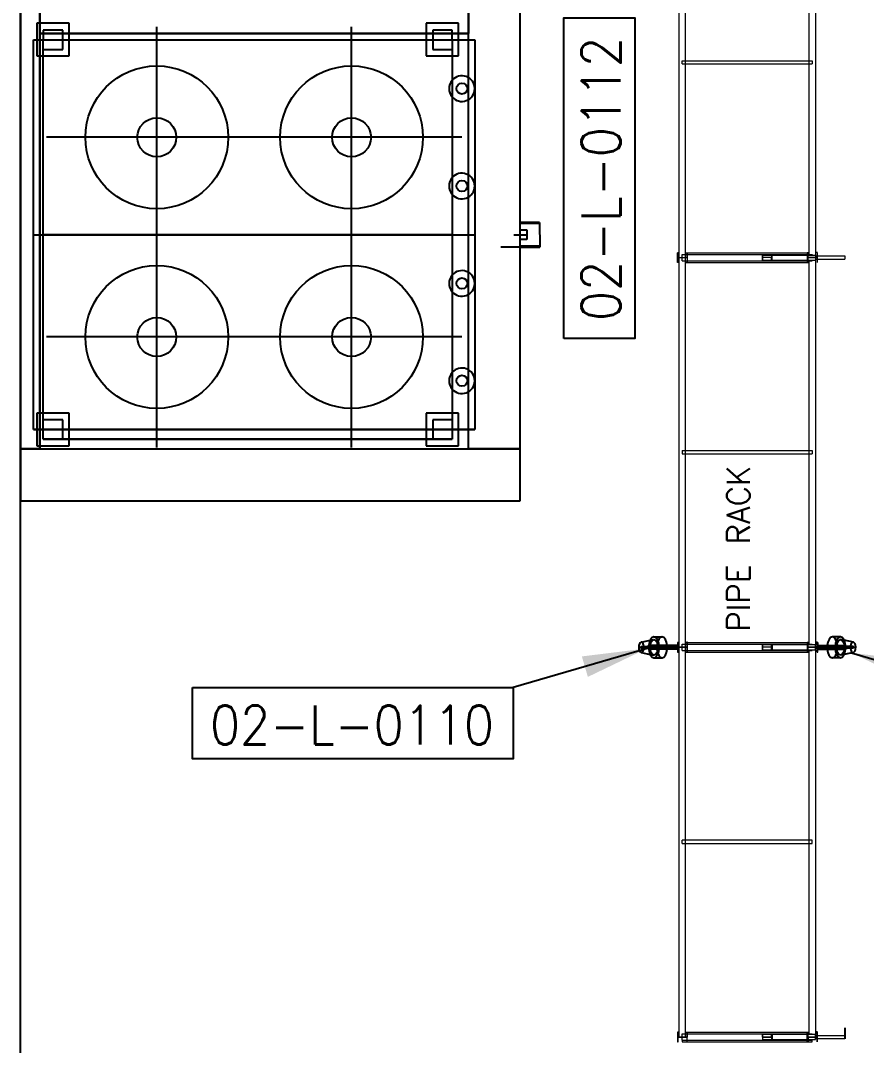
# Model space of a CAD drawing. Header units: inches. Extents: x 295136 to 296247, y 2627183 to 2627409.
# Drawn here: x 295225.9 to 295238.94, y 2627231.44 to 2627247.23 of the extents above; entities that cross this region are included whole.
import ezdxf
from ezdxf.enums import TextEntityAlignment as Align

# ---------------------------------------------------------------- set-up
doc = ezdxf.new("R2010")
doc.units = ezdxf.units.IN
doc.header["$MEASUREMENT"] = 0
for name, color, linetype in [('_Auto', 7, 'Continuous'), ('Default', 7, 'Continuous'), ('EQUIPMENT LAYOUT-EMBED 1_DWG$0$Default', 7, 'Continuous'), ('EQUIPMENT LAYOUT-EMBED 1_DWG$0$DwgTemplate', 7, 'Continuous'), ('Layer 1', 7, 'Continuous'), ('Layout', 6, 'Continuous'), ('REV.D CLOUD', 2, 'Continuous'), ('硅胶总平面底图 工艺装置区', 253, 'Continuous')]:
    doc.layers.add(name, color=color, linetype=linetype)
doc.styles.add('HZTXT', font='txt_qlt.shx', dxfattribs={"width": 0.7, "bigfont": 'hztxt.shx'})
doc.styles.add('txt.shx', font='')
doc.styles.get('txt.shx').set_extended_font_data('txt.shx')
doc.dimstyles.new('ISO-25', dxfattribs={"dimtxt": 2.5, "dimasz": 2.5, "dimexe": 1.25, "dimexo": 0.625, "dimtad": 1, "dimtxsty": 'HZTXT', "dimcen": 2.5, "dimclrd": 256, "dimclre": 256, "dimclrt": 256, "dimadec": 4, "dimazin": 0, "dimtfac": 1, "dimtmove": 0, "dimatfit": 3, "dimfxl": 1, "dimlwd": -1, "dimlwe": -1, "dimarcsym": 0})

# ---------------------------------------------------------------- blocks, each defined once
blk = doc.blocks.new('A$C55974CAD')
at = {"layer": 'EQUIPMENT LAYOUT-EMBED 1_DWG$0$Default', "color": 7, "lineweight": 25}
for centre, start, end in [((10.95, 15.6), 49.641, 130.359), ((12.45, 15.6), 49.641, 130.359), ((13.95, 15.6), 49.641, 130.359), ((15.45, 15.6), 49.641, 130.359), ((10.95, 15.6), 130.359, 270), ((10.95, 15.6), 270, 49.641), ((12.45, 15.6), 130.359, 270), ((12.45, 15.6), 270, 49.641), ((13.95, 15.6), 130.359, 270), ((13.95, 15.6), 270, 49.641), ((15.45, 15.6), 130.359, 270), ((15.45, 15.6), 270, 49.641)]:
    blk.add_arc(centre, 0.197, start, end, dxfattribs=at)
at = {"layer": 'EQUIPMENT LAYOUT-EMBED 1_DWG$0$DwgTemplate', "color": 7, "lineweight": 25}
for p, q in [((0, 22.4), (61, 22.4)), ((9.95, 22.15), (9.95, 22.1)), ((9.95, 22.15), (9.95, 22.1)), ((10.45, 22.15), (9.95, 22.15)), ((10.45, 22.15), (9.95, 22.15)), ((10.45, 21.65), (10.45, 22.15)), ((10.45, 21.65), (10.45, 22.15)), ((15.956, 22.15), (15.956, 21.65)), ((15.956, 22.15), (15.956, 21.65)), ((16.456, 22.15), (15.956, 22.15)), ((16.456, 22.15), (15.956, 22.15)), ((16.456, 21.65), (16.456, 22.15)), ((16.456, 21.65), (16.456, 22.15)), ((16.2, 22.1), (10.2, 22.1)), ((10.2, 22.1), (16.2, 22.1)), ((10.2, 15.75), (10.2, 22.05)), ((10.2, 22.05), (10.2, 15.75)), ((10.35, 21.75), (10.35, 22.05)), ((10.35, 21.75), (10.35, 22.05)), ((16.05, 22.05), (16.05, 21.75)), ((16.05, 22.05), (16.05, 21.75)), ((16.3, 21.75), (16.3, 22.05)), ((16.3, 22.05), (16.3, 21.75)), ((10.05, 21.75), (10.35, 21.75)), ((10.05, 21.75), (10.35, 21.75)), ((10.05, 21.65), (10.45, 21.65)), ((10.05, 21.65), (10.45, 21.65)), ((15.956, 21.65), (16.2, 21.65)), ((15.956, 21.65), (16.2, 21.65)), ((16.05, 21.75), (16.2, 21.75)), ((16.05, 21.75), (16.2, 21.75)), ((16.3, 21.65), (16.456, 21.65)), ((16.3, 21.65), (16.456, 21.65)), ((10.45, 16.15), (10.05, 16.15)), ((10.45, 16.15), (10.05, 16.15)), ((10.45, 15.65), (10.45, 16.15)), ((10.45, 15.65), (10.45, 16.15)), ((15.956, 16.15), (15.956, 15.65)), ((15.956, 16.15), (15.956, 15.65)), ((16.2, 16.15), (15.956, 16.15)), ((16.2, 16.15), (15.956, 16.15)), ((16.456, 16.15), (16.3, 16.15)), ((16.456, 16.15), (16.3, 16.15)), ((16.456, 15.65), (16.456, 16.15)), ((16.456, 15.65), (16.456, 16.15)), ((10.35, 16.05), (10.05, 16.05)), ((10.35, 16.05), (10.05, 16.05)), ((10.35, 15.75), (10.35, 16.05)), ((10.35, 15.75), (10.35, 16.05)), ((16.2, 16.05), (16.05, 16.05)), ((16.2, 16.05), (16.05, 16.05)), ((16.05, 16.05), (16.05, 15.75)), ((16.05, 16.05), (16.05, 15.75)), ((16.3, 15.75), (16.3, 16.05)), ((16.3, 16.05), (16.3, 15.75)), ((10.2, 15.65), (10.45, 15.65)), ((10.2, 15.65), (10.45, 15.65)), ((15.956, 15.65), (16.2, 15.65)), ((15.956, 15.65), (16.2, 15.65)), ((16.3, 15.65), (16.456, 15.65)), ((16.3, 15.65), (16.456, 15.65)), ((10.2, 15.5), (16.2, 15.5)), ((10.2, 15.5), (16.2, 15.5))]:
    blk.add_line(p, q, dxfattribs=at)
at = {"layer": 'EQUIPMENT LAYOUT-EMBED 1_DWG$0$DwgTemplate', "color": 5, "lineweight": 25}
for p, q in [((9.9, 22.4), (9.1, 22.4)), ((30.4, 22.4), (9.9, 22.4)), ((9.9, 22.1), (9.9, 22.4)), ((9.9, 22.1), (9.9, 22.4)), ((9.9, 22.4), (9.9, 14.7)), ((9.9, 22.4), (9.9, 14.7)), ((10.2, 22.2), (13.2, 22.2)), ((10.2, 22.2), (13.2, 22.2)), ((10.2, 22.05), (10.2, 22.2)), ((10.2, 22.2), (10.2, 22.05)), ((13.2, 22.2), (16.2, 22.2)), ((13.2, 22.2), (16.2, 22.2)), ((13.2, 22.2), (13.2, 22.05)), ((13.2, 22.2), (13.2, 22.05)), ((16.2, 22.2), (16.2, 22.05)), ((16.2, 22.2), (16.2, 22.05)), ((10.2, 22.1), (9.9, 22.1)), ((9.9, 22.1), (10.2, 22.1)), ((9.95, 22.1), (9.95, 21.65)), ((9.95, 22.1), (9.95, 21.65)), ((10.05, 15.75), (10.05, 22.05)), ((10.05, 22.05), (10.05, 15.75)), ((10.05, 22.05), (13.2, 22.05)), ((10.05, 22.05), (13.2, 22.05)), ((13.2, 15.75), (13.2, 22.05)), ((13.2, 22.05), (13.2, 15.75)), ((13.2, 22.05), (16.2, 22.05)), ((13.2, 22.05), (16.2, 22.05)), ((17.2, 22.1), (16.2, 22.1)), ((16.2, 22.1), (17.2, 22.1)), ((16.35, 22.05), (16.2, 22.05)), ((16.35, 22.05), (16.2, 22.05)), ((16.2, 22.05), (16.2, 15.75)), ((16.2, 22.05), (16.2, 15.75)), ((16.3, 22.1), (17.1, 22.1)), ((16.3, 22.1), (17.1, 22.1)), ((16.3, 22.05), (16.3, 22.1)), ((16.3, 22.1), (16.3, 22.05)), ((16.35, 21.75), (16.35, 22.05)), ((16.35, 21.75), (16.35, 22.05)), ((9.95, 21.65), (10.05, 21.65)), ((9.95, 21.65), (10.05, 21.65)), ((16.2, 21.75), (16.35, 21.75)), ((16.2, 21.75), (16.35, 21.75)), ((16.2, 21.65), (16.3, 21.65)), ((16.2, 21.65), (16.3, 21.65)), ((16.3, 16.05), (16.3, 21.75)), ((16.3, 21.75), (16.3, 16.05)), ((10.05, 16.15), (9.95, 16.15)), ((10.05, 16.15), (9.95, 16.15)), ((9.95, 16.15), (9.95, 15.65)), ((9.95, 16.15), (9.95, 15.65)), ((16.3, 16.15), (16.2, 16.15)), ((16.3, 16.15), (16.2, 16.15)), ((16.35, 16.05), (16.2, 16.05)), ((16.35, 16.05), (16.2, 16.05)), ((16.35, 15.75), (16.35, 16.05)), ((16.35, 15.75), (16.35, 16.05)), ((9.95, 15.65), (10.2, 15.65)), ((9.95, 15.65), (10.2, 15.65)), ((13.2, 15.75), (10.05, 15.75)), ((13.2, 15.75), (10.05, 15.75)), ((10.2, 15.4), (10.2, 15.75)), ((10.2, 15.75), (10.2, 15.4)), ((13.2, 15.75), (13.2, 15.4)), ((13.2, 15.75), (13.2, 15.4)), ((16.2, 15.75), (13.2, 15.75)), ((16.2, 15.75), (13.2, 15.75)), ((16.2, 15.75), (16.35, 15.75)), ((16.2, 15.75), (16.35, 15.75)), ((16.2, 15.75), (16.2, 15.4)), ((16.2, 15.75), (16.2, 15.4)), ((16.2, 15.65), (16.3, 15.65)), ((16.2, 15.65), (16.3, 15.65)), ((16.3, 15.5), (16.3, 15.75)), ((16.3, 15.75), (16.3, 15.5)), ((9.9, 15.5), (10.2, 15.5)), ((9.9, 15.5), (10.2, 15.5)), ((9.9, 14.7), (9.9, 15.5)), ((9.9, 14.7), (9.9, 15.5)), ((16.2, 15.5), (17.2, 15.5)), ((16.2, 15.5), (17.2, 15.5)), ((17.1, 15.5), (16.3, 15.5)), ((17.1, 15.5), (16.3, 15.5)), ((13.2, 15.4), (10.2, 15.4)), ((13.2, 15.4), (10.2, 15.4)), ((16.2, 15.4), (13.2, 15.4)), ((16.2, 15.4), (13.2, 15.4))]:
    blk.add_line(p, q, dxfattribs=at)
at = {"layer": 'EQUIPMENT LAYOUT-EMBED 1_DWG$0$DwgTemplate', "color": 54, "lineweight": 25}
for p, q in [((9.1, 22.4), (9.1, 14.7)), ((9.1, 14.7), (31.2, 14.7))]:
    blk.add_line(p, q, dxfattribs=at)
at = {"layer": 'EQUIPMENT LAYOUT-EMBED 1_DWG$0$DwgTemplate', "color": 1, "lineweight": 25}
for p, q in [((11.625, 18.6), (11.625, 22)), ((14.7, 18.6), (14.7, 22)), ((9.925, 20.3), (10.05, 20.3)), ((10.05, 20.3), (13.325, 20.3)), ((13, 20.3), (16.2, 20.3)), ((16.2, 20.3), (16.3, 20.3)), ((16.3, 20.3), (16.4, 20.3)), ((11.625, 15.6), (11.625, 19)), ((14.7, 15.6), (14.7, 19)), ((9.925, 17.3), (10.05, 17.3)), ((10.05, 17.3), (13.325, 17.3)), ((13, 17.3), (16.2, 17.3)), ((16.2, 17.3), (16.3, 17.3)), ((16.3, 17.3), (16.4, 17.3)), ((13.008, 14.7), (13.009, 14.4)), ((13.026, 14.4), (13.025, 14.7)), ((13.124, 14.6), (13.124, 14.7)), ((13.276, 14.7), (13.276, 14.6)), ((13.374, 14.402), (13.373, 14.7)), ((13.39, 14.402), (13.389, 14.7)), ((13.276, 14.6), (13.124, 14.6)), ((13.026, 14.4), (13.009, 14.4)), ((13.374, 14.402), (13.026, 14.4)), ((13.39, 14.402), (13.374, 14.402)), ((0.983, 9.7), (0.817, 9.7))]:
    blk.add_line(p, q, dxfattribs=at)
at = {"layer": 'EQUIPMENT LAYOUT-EMBED 1_DWG$0$DwgTemplate', "color": 9, "lineweight": 25}
for p, q in [((13.008, 14.7), (13.007, 15)), ((13.2, 14.8), (13.2, 14.6))]:
    blk.add_line(p, q, dxfattribs=at)
at = {"layer": 'EQUIPMENT LAYOUT-EMBED 1_DWG$0$DwgTemplate', "color": 7, "lineweight": 25}
for centre, radius in [((11.625, 20.3), 1.1), ((11.625, 20.3), 1.1), ((14.7, 20.3), 1.1), ((14.7, 20.3), 1.1), ((11.625, 20.3), 0.3), ((11.625, 20.3), 0.3), ((14.7, 20.3), 0.3), ((14.7, 20.3), 0.3), ((11.625, 17.3), 1.1), ((11.625, 17.3), 1.1), ((14.7, 17.3), 1.1), ((14.7, 17.3), 1.1), ((11.625, 17.3), 0.3), ((11.625, 17.3), 0.3), ((14.7, 17.3), 0.3), ((14.7, 17.3), 0.3), ((10.95, 15.6), 0.0841), ((12.45, 15.6), 0.0841), ((13.95, 15.6), 0.0841), ((15.45, 15.6), 0.0841)]:
    blk.add_circle(centre, radius, dxfattribs=at)
for centre in [(10.95, 15.6), (12.45, 15.6), (13.95, 15.6), (15.45, 15.6)]:
    blk.add_arc(centre, 0.197, 49.641, 130.359, dxfattribs=at)
at = {"layer": 'EQUIPMENT LAYOUT-EMBED 1_DWG$0$DwgTemplate', "color": 5, "lineweight": 25}
for centre, start, end in [((10.95, 15.6), 130.359, 270), ((10.95, 15.6), 270, 49.641), ((12.45, 15.6), 130.359, 270), ((12.45, 15.6), 270, 49.641), ((13.95, 15.6), 130.359, 270), ((13.95, 15.6), 270, 49.641), ((15.45, 15.6), 130.359, 270), ((15.45, 15.6), 270, 49.641)]:
    blk.add_arc(centre, 0.197, start, end, dxfattribs=at)
at = {"layer": 'Default', "color": 7, "lineweight": 25, "style": 'txt.shx'}
blk.add_text('PIPE RACK', height=0.35, dxfattribs=at).set_placement((7.083, 11.516), align=Align.TOP_LEFT)
blk = doc.blocks.new('pipe rack lighting')
at = {"layer": '硅胶总平面底图 工艺装置区', "color": 1, "linetype": 'Continuous', "lineweight": -3}
for p, q in [((0.361, 0.16), (0.236, 0.16)), ((0, 0.028), (0.448, 0.028)), ((0.236, 0.013), (0, 0.013)), ((0.556, 0.013), (0.236, 0.013)), ((0.42, 0.109), (0.368, 0.12)), ((0.56, 0.08), (0.42, 0.109)), ((0.448, 0.028), (0.448, -0.028)), ((0.236, -0.013), (0, -0.013)), ((0, -0.028), (0.448, -0.028)), ((0.556, -0.013), (0.236, -0.013)), ((0.42, -0.109), (0.368, -0.12)), ((0.56, -0.08), (0.42, -0.109)), ((0.361, -0.16), (0.236, -0.16))]:
    blk.add_line(p, q, dxfattribs=at)
for centre, major_axis, start_param, end_param in [((0.236, 0), (0, 0.16), 4.88962, 7.676751), ((0.361, 0), (0, -0.16), 3.141593, 6.283185), ((0.361, 0), (0, 0.16), 4.88962, 6.283185), ((0.236, 0), (0, 0.16), 1.393566, 1.487366), ((0.236, 0), (0, 0.16), 1.487366, 1.654226), ((0.236, 0), (0, -0.16), 1.39848, 1.748027), ((0.361, 0), (0, -0.16), 1.39848, 1.748027), ((0.556, 0), (0, -0.0802), 3.038311, 6.283185), ((0.556, 0), (0, 0.0802), 3.244874, 6.179904), ((0.236, 0), (0, 0.16), 1.654226, 1.743113), ((0.236, 0), (0, -0.16), 4.884705, 6.283185), ((0.236, 0), (0, -0.16), 0, 1.39848), ((0.361, 0), (0, -0.16), 0, 1.39848), ((0.556, 0), (0, -0.0802), 0, 0.103282)]:
    blk.add_ellipse(centre, major_axis=major_axis, ratio=0.5, start_param=start_param, end_param=end_param, dxfattribs=at)
for centre, major_axis in [((0, 0), (0, 0.0167)), ((0, 0), (0, 0.0167)), ((0, 0), (0, -0.0134)), ((0.361, 0), (0, -0.12)), ((0.556, 0), (0, -0.0134))]:
    blk.add_ellipse(centre, major_axis=major_axis, ratio=0.5, dxfattribs=at)

msp = doc.modelspace()

# ---------------------------------------------------------------- linework, layer by layer
at = {"layer": '_Auto', "color": 7, "linetype": 'Continuous'}
for points in [[(295234.2711, 2627242.3349), (295234.2711, 2627247.274), (295235.3687, 2627247.274), (295235.3687, 2627242.3349)], [(295228.5539, 2627236.9555), (295233.493, 2627236.9555), (295233.493, 2627235.8579), (295228.5539, 2627235.8579)]]:
    msp.add_lwpolyline(points, close=True, dxfattribs=at)
at = {"layer": 'Layer 1', "color": 0, "lineweight": 5}
for points in [[(295236.149, 2627231.5747), (295236.0483, 2627231.5747), (295236.0483, 2627291.6727)], [(295236.149, 2627231.5747), (295236.149, 2627291.5972)], [(295238.0491, 2627249.5437), (295238.0491, 2627243.6169)], [(295238.1497, 2627249.5437), (295238.1497, 2627243.6169)], [(295236.0986, 2627246.6118), (295238.0994, 2627246.6118), (295238.0994, 2627246.5614)], [(295236.0986, 2627246.5614), (295236.0986, 2627246.6118)], [(295236.0986, 2627246.5614), (295238.0994, 2627246.5614)], [(295236.0358, 2627243.5037), (295236.0232, 2627243.5037), (295236.0232, 2627243.6547)], [(295236.0358, 2627243.6547), (295236.0232, 2627243.6547)], [(295236.0358, 2627243.5792), (295236.0358, 2627243.6547)], [(295236.0358, 2627243.5792), (295236.1742, 2627243.5792), (295236.1742, 2627243.6547)], [(295236.0986, 2627243.5289), (295236.0986, 2627243.6295)], [(295236.0986, 2627243.6295), (295238.0239, 2627243.6295)], [(295236.149, 2627243.6547), (295238.0239, 2627243.6547)], [(295236.1742, 2627243.6547), (295236.1742, 2627243.5037)], [(295237.3318, 2627243.6169), (295237.3318, 2627243.6295)], [(295237.3318, 2627243.6169), (295237.3318, 2627243.5415), (295238.1497, 2627243.5415)], [(295237.3318, 2627243.6169), (295238.1497, 2627243.6169), (295238.1497, 2627243.5415)], [(295237.4702, 2627243.6169), (295237.4702, 2627243.5792), (295237.3318, 2627243.5792)], [(295237.3318, 2627243.5415), (295237.3318, 2627243.6169), (295237.3318, 2627243.5792), (295237.3318, 2627243.5415)], [(295237.4828, 2627243.6169), (295237.4702, 2627243.6169)], [(295237.4828, 2627243.5415), (295237.4828, 2627243.6169)], [(295238.0239, 2627243.6547), (295238.0239, 2627243.5037)], [(295238.0365, 2627243.6547), (295238.0239, 2627243.6547)], [(295238.0365, 2627243.6547), (295238.0491, 2627243.6547)], [(295238.0365, 2627243.5792), (295238.0365, 2627243.6547)], [(295238.1749, 2627243.6547), (295238.1749, 2627243.5792), (295238.0365, 2627243.5792)], [(295238.0365, 2627243.6295), (295238.0994, 2627243.6295)], [(295238.0994, 2627243.6295), (295238.0994, 2627243.6169)], [(295238.1749, 2627243.6547), (295238.1749, 2627243.6673)], [(295238.1749, 2627243.6547), (295238.1749, 2627243.5037)], [(295236.0358, 2627243.5792), (295236.1742, 2627243.5792)], [(295236.0358, 2627243.5037), (295236.0358, 2627243.5792)], [(295236.0986, 2627243.5289), (295238.0239, 2627243.5289)], [(295236.149, 2627243.5037), (295238.0239, 2627243.5037)], [(295236.1742, 2627243.5792), (295236.1742, 2627243.5037)], [(295236.1742, 2627243.5037), (295236.1742, 2627243.5163)], [(295237.4702, 2627243.5415), (295237.4702, 2627243.5792), (295237.3318, 2627243.5792)], [(295237.3318, 2627243.5415), (295237.3318, 2627243.554)], [(295237.4702, 2627243.5415), (295237.4828, 2627243.5415)], [(295238.0239, 2627243.5037), (295238.0365, 2627243.5037)], [(295238.0365, 2627243.5792), (295238.1749, 2627243.5792)], [(295238.0365, 2627243.5037), (295238.0365, 2627243.5792)], [(295238.0365, 2627243.5289), (295238.0994, 2627243.5289)], [(295238.0365, 2627243.5037), (295238.0491, 2627243.5037)], [(295238.0491, 2627243.5415), (295238.0491, 2627237.6147)], [(295238.0994, 2627243.5415), (295238.0994, 2627243.5289)], [(295238.1497, 2627243.6043), (295238.6027, 2627243.6043)], [(295238.1497, 2627243.554), (295238.6027, 2627243.554)], [(295238.1497, 2627243.5415), (295238.1497, 2627237.6147)], [(295238.1749, 2627243.5792), (295238.1749, 2627243.5037)], [(295238.6027, 2627243.6043), (295238.6027, 2627243.554)], [(295236.0986, 2627240.6095), (295236.0986, 2627240.5592), (295238.0994, 2627240.5592)], [(295236.0986, 2627240.6095), (295238.0994, 2627240.6095)], [(295238.0994, 2627240.6095), (295238.0994, 2627240.5592)], [(295236.0358, 2627237.6524), (295236.0232, 2627237.6524)], [(295236.0232, 2627237.6524), (295236.0232, 2627237.5014)], [(295236.0986, 2627237.6272), (295238.0239, 2627237.6272)], [(295236.149, 2627237.6524), (295238.0239, 2627237.6524)], [(295236.1742, 2627237.6524), (295236.1742, 2627237.665)], [(295236.1742, 2627237.6524), (295236.1742, 2627237.5014)], [(295236.1742, 2627237.5014), (295236.1742, 2627237.6524)], [(295237.3318, 2627237.6147), (295237.3318, 2627237.6272)], [(295237.3318, 2627237.5392), (295237.3318, 2627237.6147)], [(295237.4702, 2627237.5769), (295237.3318, 2627237.5769), (295237.3318, 2627237.6147)], [(295238.1497, 2627237.6147), (295237.3318, 2627237.6147), (295237.3318, 2627237.5392), (295238.1497, 2627237.5392), (295238.1497, 2627237.6147)], [(295237.4828, 2627237.6147), (295237.4702, 2627237.6147)], [(295237.4702, 2627237.5392), (295237.4702, 2627237.6147)], [(295237.4828, 2627237.6147), (295237.4828, 2627237.5392), (295237.4702, 2627237.5392)], [(295238.0239, 2627237.6524), (295238.0239, 2627237.5014)], [(295238.0365, 2627237.6524), (295238.0239, 2627237.6524)], [(295238.0365, 2627237.5769), (295238.0365, 2627237.6524)], [(295238.0365, 2627237.6524), (295238.0491, 2627237.6524)], [(295238.0365, 2627237.6272), (295238.0994, 2627237.6272)], [(295238.0994, 2627237.6272), (295238.0994, 2627237.6147)], [(295238.1749, 2627237.6524), (295238.1749, 2627237.665)], [(295238.1749, 2627237.5014), (295238.1749, 2627237.6524)], [(295238.1749, 2627237.6524), (295238.1749, 2627237.5014), (295238.1875, 2627237.5014)], [(295238.1749, 2627237.6524), (295238.1875, 2627237.6524), (295238.1875, 2627237.5769)], [(295236.0358, 2627237.5895), (295236.0232, 2627237.5895), (295236.0232, 2627237.5769), (295236.0232, 2627237.5644), (295236.0358, 2627237.5644), (295236.0358, 2627237.5895)], [(295236.0358, 2627237.5895), (295236.0232, 2627237.5895), (295236.0232, 2627237.5769), (295236.0232, 2627237.5644), (295236.0358, 2627237.5644), (295236.0358, 2627237.5895)], [(295236.0358, 2627237.5895), (295236.0232, 2627237.5895)], [(295236.0358, 2627237.5895), (295236.0358, 2627237.6021)], [(295236.0358, 2627237.5895), (295236.0358, 2627237.5769)], [(295236.0358, 2627237.5769), (295236.0358, 2627237.5895)], [(295236.0358, 2627237.5014), (295236.0358, 2627237.5769)], [(295236.0986, 2627237.5266), (295238.0239, 2627237.5266)], [(295236.149, 2627237.5014), (295238.0239, 2627237.5014)], [(295237.4702, 2627237.5769), (295237.3318, 2627237.5769), (295237.3318, 2627237.5392)], [(295238.0239, 2627237.5014), (295238.0365, 2627237.5014)], [(295238.0365, 2627237.5014), (295238.0365, 2627237.5769)], [(295238.0365, 2627237.5266), (295238.0994, 2627237.5266)], [(295238.0365, 2627237.5014), (295238.0491, 2627237.5014)], [(295238.0491, 2627237.5392), (295238.0491, 2627231.6124)], [(295238.0994, 2627237.5392), (295238.0994, 2627237.5266)], [(295238.1497, 2627237.5392), (295238.1497, 2627231.6124)], [(295238.1749, 2627237.5644), (295238.1875, 2627237.5644), (295238.1875, 2627237.5769), (295238.1875, 2627237.5895), (295238.1749, 2627237.5895), (295238.1749, 2627237.5644)], [(295238.1875, 2627237.5895), (295238.1749, 2627237.5895)], [(295238.1749, 2627237.5769), (295238.1749, 2627237.5014)], [(295238.1749, 2627237.5014), (295238.1749, 2627237.514)], [(295238.1875, 2627237.5014), (295238.1875, 2627237.5769)], [(295236.0986, 2627234.5569), (295236.0986, 2627234.6073)], [(295238.0994, 2627234.5569), (295238.0994, 2627234.6073), (295236.0986, 2627234.6073)], [(295236.0986, 2627234.5569), (295238.0994, 2627234.5569)], [(295236.0232, 2627231.6502), (295236.0232, 2627231.4992)], [(295236.0358, 2627231.6502), (295236.0232, 2627231.6502)], [(295236.1742, 2627231.5747), (295236.0358, 2627231.5747), (295236.0358, 2627231.6502)], [(295236.0986, 2627231.5244), (295236.0986, 2627231.625), (295238.0239, 2627231.625)], [(295236.149, 2627231.6502), (295238.0239, 2627231.6502)], [(295236.1742, 2627231.4992), (295236.1742, 2627231.6502)], [(295236.1742, 2627231.6502), (295236.1742, 2627231.5747)], [(295237.3318, 2627231.6124), (295237.3318, 2627231.625)], [(295237.3318, 2627231.6124), (295237.3318, 2627231.537)], [(295237.3318, 2627231.5747), (295237.4702, 2627231.5747), (295237.4702, 2627231.6124)], [(295237.3318, 2627231.5747), (295237.3318, 2627231.6124)], [(295238.1497, 2627231.537), (295238.1497, 2627231.6124), (295237.3318, 2627231.6124), (295237.3318, 2627231.537), (295238.1497, 2627231.537)], [(295237.4828, 2627231.6124), (295237.4828, 2627231.537), (295237.4702, 2627231.537)], [(295237.4828, 2627231.6124), (295237.4702, 2627231.6124)], [(295238.0239, 2627231.4992), (295238.0239, 2627231.6502), (295238.0365, 2627231.6502)], [(295238.0365, 2627231.5747), (295238.0365, 2627231.6502)], [(295238.0365, 2627231.6502), (295238.0491, 2627231.6502)], [(295238.0365, 2627231.625), (295238.0994, 2627231.625), (295238.0994, 2627231.6124)], [(295238.1749, 2627231.6502), (295238.1749, 2627231.6628)], [(295238.1749, 2627231.4992), (295238.1749, 2627231.6502), (295238.1749, 2627231.5747)], [(295236.0232, 2627231.4992), (295236.0358, 2627231.4992)], [(295236.0358, 2627231.5747), (295236.1742, 2627231.5747)], [(295236.0358, 2627231.4992), (295236.0358, 2627231.5747)], [(295236.0986, 2627231.5244), (295238.0239, 2627231.5244)], [(295236.0986, 2627231.5244), (295236.0986, 2627231.4992), (295236.1742, 2627231.4992), (295238.0239, 2627231.4992)], [(295236.1742, 2627231.4992), (295236.1742, 2627231.5747)], [(295237.3318, 2627231.5747), (295237.3318, 2627231.537)], [(295237.4702, 2627231.5747), (295237.3318, 2627231.5747)], [(295237.4702, 2627231.5747), (295237.4702, 2627231.537)], [(295238.0239, 2627231.4992), (295238.0365, 2627231.4992)], [(295238.1749, 2627231.5747), (295238.0365, 2627231.5747), (295238.0365, 2627231.4992)], [(295238.0365, 2627231.5747), (295238.1749, 2627231.5747)], [(295238.0365, 2627231.5244), (295238.0994, 2627231.5244)], [(295238.0365, 2627231.4992), (295238.0994, 2627231.4992), (295238.0994, 2627231.5244)], [(295238.0994, 2627231.537), (295238.0994, 2627231.5244)], [(295238.1497, 2627231.5998), (295238.6027, 2627231.5998)], [(295238.1497, 2627231.5495), (295238.6027, 2627231.5495)], [(295238.1749, 2627231.5747), (295238.1749, 2627231.4992)], [(295238.1749, 2627231.4992), (295238.1749, 2627231.5118)], [(295238.6027, 2627231.5998), (295238.6027, 2627231.5495)]]:
    msp.add_lwpolyline(points, dxfattribs=at)
at = {"layer": 'Layer 1', "color": 7, "lineweight": 5, "true_color": 0xffffff}
for points in [[(295236.0986, 2627237.5266), (295236.0986, 2627237.6272)], [(295236.0232, 2627237.5895), (295236.0232, 2627237.5769)], [(295236.0232, 2627237.5769), (295236.0232, 2627237.5644), (295236.0358, 2627237.5644), (295236.0358, 2627237.5769)], [(295236.0232, 2627237.5014), (295236.0358, 2627237.5014)], [(295236.1742, 2627237.5014), (295236.1742, 2627237.514)], [(295238.1749, 2627237.5895), (295238.1749, 2627237.5644), (295238.1875, 2627237.5644), (295238.1875, 2627237.5895), (295238.1749, 2627237.5895)], [(295238.1749, 2627237.5895), (295238.1749, 2627237.5644), (295238.1875, 2627237.5644), (295238.1875, 2627237.5895), (295238.1749, 2627237.5895)], [(295238.1875, 2627237.5895), (295238.1749, 2627237.5895), (295238.1749, 2627237.5769), (295238.1749, 2627237.5643), (295238.1875, 2627237.5643), (295238.1875, 2627237.5895)], [(295238.1875, 2627237.5895), (295238.1749, 2627237.5895), (295238.1749, 2627237.5769), (295238.1749, 2627237.5643), (295238.1875, 2627237.5643), (295238.1875, 2627237.5895)], [(295238.1749, 2627237.5895), (295238.1749, 2627237.5769)], [(295238.1749, 2627237.5769), (295238.1749, 2627237.5643), (295238.1875, 2627237.5643), (295238.1875, 2627237.5769)], [(295238.1875, 2627237.5895), (295238.1875, 2627237.6021)], [(295238.1875, 2627237.5895), (295238.1875, 2627237.5769)], [(295238.1875, 2627237.5769), (295238.1875, 2627237.5895)]]:
    msp.add_lwpolyline(points, dxfattribs=at)
at = {"layer": 'Layer 1', "color": 0, "lineweight": 5}
for points in [[(295236.0358, 2627237.6524), (295236.0358, 2627237.6524), (295236.0358, 2627237.5769), (295236.0358, 2627237.5769), (295236.0358, 2627237.5769), (295236.1742, 2627237.5769), (295236.1742, 2627237.5769), (295236.1742, 2627237.5769), (295236.0358, 2627237.5769), (295236.0358, 2627237.5769)], [(295238.1749, 2627237.5769), (295238.1749, 2627237.5769), (295238.0365, 2627237.5769), (295238.0365, 2627237.5769), (295238.0365, 2627237.5769), (295238.1749, 2627237.5769), (295238.1749, 2627237.5769), (295238.1749, 2627237.5769), (295238.1749, 2627237.6524), (295238.1749, 2627237.6524)]]:
    msp.add_open_spline(points, degree=3, knots=[0, 0, 0, 0, 1, 1, 1, 2, 2, 2, 3, 3, 3, 3], dxfattribs=at)

# ---------------------------------------------------------------- block references
at = {"rotation": 180}
msp.add_blockref('pipe rack lighting', (295236.0228, 2627237.5769), dxfattribs=at)
msp.add_blockref('pipe rack lighting', (295238.1739, 2627237.5769))
at = {"layer": 'Layout', "rotation": 90}
msp.add_blockref('A$C55974CAD', (295248.3027, 2627230.7321), dxfattribs=at)

# ---------------------------------------------------------------- texts
at = {"layer": '_Auto', "color": 7, "style": 'HZTXT', "width": 0.9}
msp.add_text('02-L-0112', height=0.6, rotation=90, dxfattribs=at).set_placement((295235.1465, 2627242.6034))
msp.add_text('02-L-0110', height=0.6, dxfattribs=at).set_placement((295228.8224, 2627236.0801))

# ---------------------------------------------------------------- leaders
at = {"layer": 'REV.D CLOUD', "color": 136}
for points in [[(295235.557, 2627237.5601), (295233.493, 2627236.9555)], [(295238.7061, 2627237.492), (295240.7702, 2627236.8874)]]:
    msp.add_leader(points, dimstyle='ISO-25', override={"dimasz": 1, "dimgap": 0.625, "dimtad": 0, "dimclrd": 136}, dxfattribs=at)

doc.saveas('drawing.dxf')
